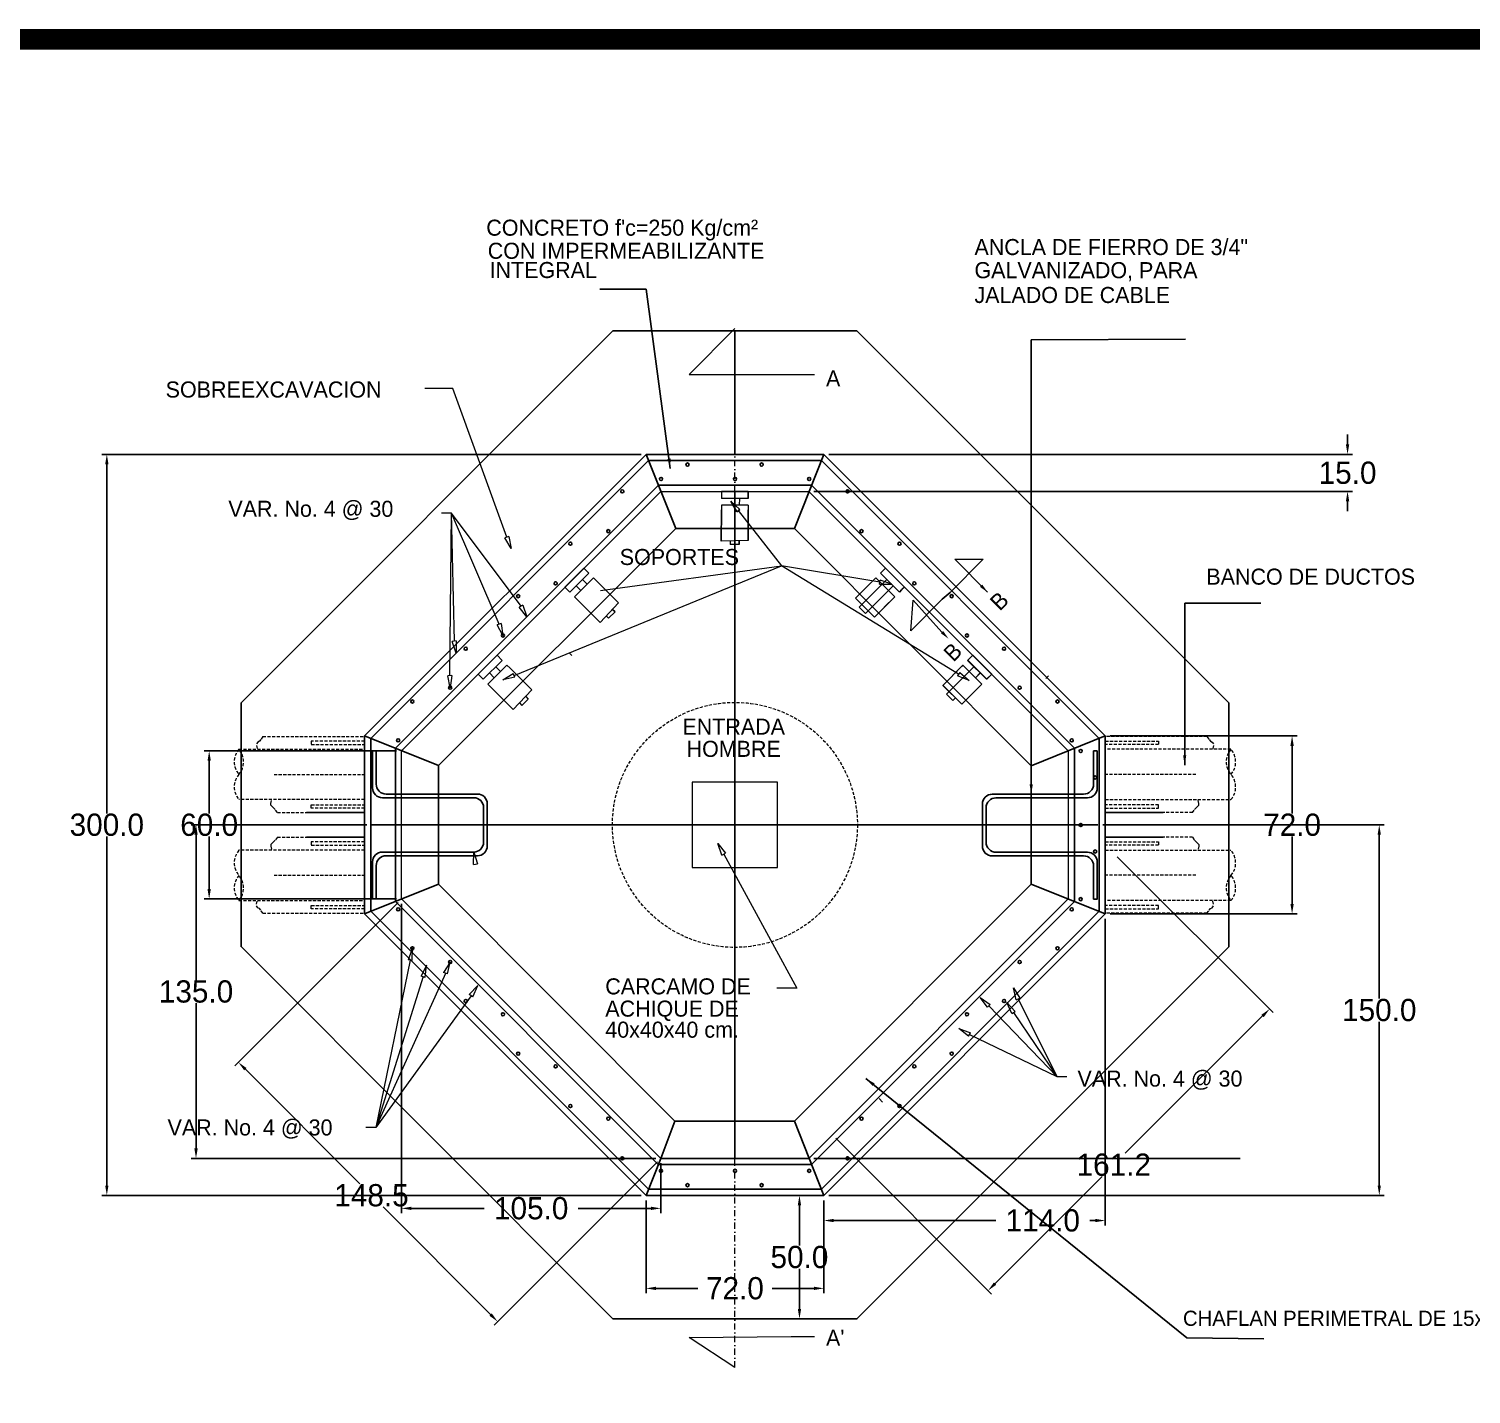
# Model space of a CAD drawing. Header units: centimetres. Extents: x 201 to 3483, y 96 to 2223.
# Drawn here: x 834 to 1418, y 1670 to 2223 of the extents above; entities that cross this region are included whole.
import ezdxf
from ezdxf.enums import TextEntityAlignment as Align

# ---------------------------------------------------------------- set-up
doc = ezdxf.new("R2010")
doc.units = ezdxf.units.CM
doc.header["$LTSCALE"] = 10
doc.header["$MEASUREMENT"] = 0
for name, pattern in [('DASHDOT2', [0.5, 0.25, -0.125, 0, -0.125]), ('HIDDEN', [0.375, 0.25, -0.125]), ('HIDDEN2', [0.1875, 0.125, -0.0625])]:
    doc.linetypes.add(name, pattern=pattern)
doc.layers.get('0').update_dxf_attribs({"linetype": 'CONTINUOUS'})
doc.layers.get('DEFPOINTS').update_dxf_attribs({"color": 2, "linetype": 'CONTINUOUS'})
for name, color, linetype in [('DIM', 7, 'CONTINUOUS'), ('Ductos', 30, 'CONTINUOUS'), ('HERRAJE', 13, 'CONTINUOUS'), ('MARCO', 7, 'CONTINUOUS'), ('REGISTRO', 1, 'CONTINUOUS'), ('TEXTOS', 7, 'CONTINUOUS'), ('VARILLAS', 30, 'CONTINUOUS')]:
    doc.layers.add(name, color=color, linetype=linetype)
doc.styles.get("Standard").update_dxf_attribs({"font": ''})
doc.styles.get('Standard').set_extended_font_data('Zurich Ex BT')
doc.dimstyles.get("Standard").update_dxf_attribs({"dimtxt": 9, "dimasz": 4, "dimexe": 2, "dimexo": 2, "dimgap": 0.09, "dimtad": 0, "dimtih": 1, "dimtoh": 1, "dimdec": 1, "dimzin": 0, "dimdsep": 46, "dimtxsty": 'Standard', "dimcen": 0.09, "dimadec": 0, "dimazin": 0, "dimtfac": 1, "dimtdec": 1, "dimtofl": 0, "dimtmove": 0, "dimatfit": 3, "dimfxl": 0, "dimtolj": 1, "dimtzin": 0, "dimarcsym": 0})

# ---------------------------------------------------------------- blocks, each defined once
blk = doc.blocks.new('_ClosedBlank')
at = {"color": 0, "linetype": 'ByBlock', "lineweight": -2}
for p, q in [((-1, 0.17), (0, 0)), ((-1, 0.17), (-1, -0.17)), ((0, 0), (-1, -0.17))]:
    blk.add_line(p, q, dxfattribs=at)
blk = doc.blocks.new('*D49')
at = {"layer": 'DEFPOINTS', "color": 0}
for p in [(1155.67, 2050.64), (1149.67, 2035.64), (1367.78, 2035.64)]:
    blk.add_point(p, dxfattribs=at)
at = {"layer": 'DIM', "color": 0, "lineweight": -2}
for p, q in [((1367.78, 2054.64), (1367.78, 2058.64)), ((1157.67, 2050.64), (1369.78, 2050.64)), ((1151.67, 2035.64), (1369.78, 2035.64)), ((1367.78, 2031.64), (1367.78, 2027.64))]:
    blk.add_line(p, q, dxfattribs=at)
at = {"layer": 'DIM', "color": 0}
for points in [[(1367.11, 2054.64), (1368.45, 2054.64), (1367.78, 2050.64)], [(1367.11, 2031.64), (1368.45, 2031.64), (1367.78, 2035.64)]]:
    blk.add_solid(points, dxfattribs=at)
at = {"layer": 'DIM', "color": 0, "insert": (1367.78, 2043.14), "char_height": 9, "attachment_point": 5}
blk.add_mtext('\\A1;15.0', dxfattribs=at)
blk = doc.blocks.new('*D50')
at = {"layer": 'DEFPOINTS', "color": 0}
for p in [(1083.67, 2050.64), (865.31, 1750.64), (1083.67, 1750.64)]:
    blk.add_point(p, dxfattribs=at)
at = {"layer": 'DIM', "color": 0, "lineweight": -2}
for p, q in [((1081.67, 2050.64), (863.31, 2050.64)), ((865.31, 2046.64), (865.31, 1905.3)), ((865.31, 1754.64), (865.31, 1895.97)), ((1081.67, 1750.64), (863.31, 1750.64))]:
    blk.add_line(p, q, dxfattribs=at)
at = {"layer": 'DIM', "color": 0}
for points in [[(864.64, 2046.64), (865.98, 2046.64), (865.31, 2050.64)], [(864.64, 1754.64), (865.98, 1754.64), (865.31, 1750.64)]]:
    blk.add_solid(points, dxfattribs=at)
at = {"layer": 'DIM', "color": 0, "insert": (865.31, 1900.64), "char_height": 9, "attachment_point": 5}
blk.add_mtext('\\A1;300.0', dxfattribs=at)
blk = doc.blocks.new('*D51')
at = {"layer": 'DEFPOINTS', "color": 0}
for p in [(984.67, 1930.63), (906.76, 1870.64), (984.67, 1870.64)]:
    blk.add_point(p, dxfattribs=at)
at = {"layer": 'DIM', "color": 0, "lineweight": -2}
for p, q in [((982.67, 1930.63), (904.76, 1930.63)), ((906.76, 1926.63), (906.76, 1905.3)), ((906.76, 1874.64), (906.76, 1895.96)), ((982.67, 1870.64), (904.76, 1870.64))]:
    blk.add_line(p, q, dxfattribs=at)
at = {"layer": 'DIM', "color": 0}
for points in [[(906.09, 1926.63), (907.42, 1926.63), (906.76, 1930.63)], [(906.09, 1874.64), (907.42, 1874.64), (906.76, 1870.64)]]:
    blk.add_solid(points, dxfattribs=at)
at = {"layer": 'DIM', "color": 0, "insert": (906.76, 1900.63), "char_height": 9, "attachment_point": 5}
blk.add_mtext('\\A1;60.0', dxfattribs=at)
blk = doc.blocks.new('*D52')
at = {"layer": 'DEFPOINTS', "color": 0}
for p in [(1269.67, 1936.64), (1269.67, 1864.64), (1345.31, 1864.64)]:
    blk.add_point(p, dxfattribs=at)
at = {"layer": 'DIM', "color": 0, "lineweight": -2}
for p, q in [((1271.67, 1936.64), (1347.31, 1936.64)), ((1345.31, 1932.64), (1345.31, 1905.3)), ((1345.31, 1868.64), (1345.31, 1895.97)), ((1271.67, 1864.64), (1347.31, 1864.64))]:
    blk.add_line(p, q, dxfattribs=at)
at = {"layer": 'DIM', "color": 0}
for points in [[(1344.64, 1932.64), (1345.98, 1932.64), (1345.31, 1936.64)], [(1344.64, 1868.64), (1345.98, 1868.64), (1345.31, 1864.64)]]:
    blk.add_solid(points, dxfattribs=at)
at = {"layer": 'DIM', "color": 0, "insert": (1345.31, 1900.64), "char_height": 9, "attachment_point": 5}
blk.add_mtext('\\A1;72.0', dxfattribs=at)
blk = doc.blocks.new('*D53')
at = {"layer": 'DEFPOINTS', "color": 0}
for p in [(984.67, 1870.64), (1089.67, 1765.64), (1023.58, 1699.55)]:
    blk.add_point(p, dxfattribs=at)
at = {"layer": 'DIM', "color": 0, "lineweight": -2}
for p, q in [((983.26, 1869.22), (917.17, 1803.13)), ((921.41, 1801.72), (967.82, 1755.3)), ((1088.26, 1764.22), (1022.17, 1698.13)), ((1020.75, 1702.37), (977.16, 1745.97))]:
    blk.add_line(p, q, dxfattribs=at)
at = {"layer": 'DIM', "color": 0}
for points in [[(921.88, 1802.19), (920.94, 1801.25), (918.58, 1804.55)], [(1021.22, 1702.85), (1020.28, 1701.9), (1023.58, 1699.55)]]:
    blk.add_solid(points, dxfattribs=at)
at = {"layer": 'DIM', "color": 0, "insert": (972.49, 1750.64), "char_height": 9, "attachment_point": 5}
blk.add_mtext('\\A1;148.5', dxfattribs=at)
blk = doc.blocks.new('*D54')
at = {"layer": 'DEFPOINTS', "color": 0}
for p in [(1273.1, 1889.18), (1159.1, 1775.18), (1222.19, 1712.09)]:
    blk.add_point(p, dxfattribs=at)
at = {"layer": 'DIM', "color": 0, "lineweight": -2}
for p, q in [((1274.52, 1887.77), (1337.6, 1824.68)), ((1333.36, 1823.27), (1277.78, 1767.68)), ((1160.52, 1773.77), (1223.6, 1710.68)), ((1225.02, 1714.92), (1268.43, 1758.33))]:
    blk.add_line(p, q, dxfattribs=at)
at = {"layer": 'DIM', "color": 0}
for points in [[(1332.89, 1823.74), (1333.83, 1822.79), (1336.19, 1826.09)], [(1224.55, 1715.39), (1225.49, 1714.45), (1222.19, 1712.09)]]:
    blk.add_solid(points, dxfattribs=at)
at = {"layer": 'DIM', "color": 0, "insert": (1273.1, 1763.01), "char_height": 9, "attachment_point": 5}
blk.add_mtext('\\A1;161.2', dxfattribs=at)
blk = doc.blocks.new('*D55')
at = {"layer": 'DEFPOINTS', "color": 0}
for p in [(984.67, 1870.64), (1089.67, 1765.64), (1089.67, 1745.39)]:
    blk.add_point(p, dxfattribs=at)
at = {"layer": 'DIM', "color": 0, "lineweight": -2}
for p, q in [((984.67, 1868.64), (984.67, 1743.39)), ((1089.67, 1763.64), (1089.67, 1743.39)), ((988.67, 1745.39), (1018.11, 1745.39)), ((1085.67, 1745.39), (1056.23, 1745.39))]:
    blk.add_line(p, q, dxfattribs=at)
at = {"layer": 'DIM', "color": 0}
for points in [[(988.67, 1746.05), (988.67, 1744.72), (984.67, 1745.39)], [(1085.67, 1746.05), (1085.67, 1744.72), (1089.67, 1745.39)]]:
    blk.add_solid(points, dxfattribs=at)
at = {"layer": 'DIM', "color": 0, "insert": (1037.17, 1745.39), "char_height": 9, "attachment_point": 5}
blk.add_mtext('\\A1;105.0', dxfattribs=at)
blk = doc.blocks.new('*D56')
at = {"layer": 'DEFPOINTS', "color": 0}
for p in [(1269.67, 1864.64), (1155.67, 1750.64), (1155.67, 1740.46)]:
    blk.add_point(p, dxfattribs=at)
at = {"layer": 'DIM', "color": 0, "lineweight": -2}
for p, q in [((1269.67, 1862.64), (1269.67, 1738.46)), ((1155.67, 1748.64), (1155.67, 1738.46)), ((1159.67, 1740.46), (1225.28, 1740.46)), ((1265.67, 1740.46), (1263.4, 1740.46))]:
    blk.add_line(p, q, dxfattribs=at)
at = {"layer": 'DIM', "color": 0}
for points in [[(1159.67, 1741.13), (1159.67, 1739.8), (1155.67, 1740.46)], [(1265.67, 1741.13), (1265.67, 1739.8), (1269.67, 1740.46)]]:
    blk.add_solid(points, dxfattribs=at)
at = {"layer": 'DIM', "color": 0, "insert": (1244.34, 1740.46), "char_height": 9, "attachment_point": 5}
blk.add_mtext('\\A1;114.0', dxfattribs=at)
blk = doc.blocks.new('*D57')
at = {"layer": 'DEFPOINTS', "color": 0}
for p in [(1155.67, 1750.64), (1145.81, 1700.64), (1169.05, 1700.64)]:
    blk.add_point(p, dxfattribs=at)
at = {"layer": 'DIM', "color": 0, "lineweight": -2}
for p, q in [((1153.67, 1750.64), (1143.81, 1750.64)), ((1145.81, 1746.64), (1145.81, 1730.3)), ((1145.81, 1704.64), (1145.81, 1720.97)), ((1167.05, 1700.64), (1143.81, 1700.64))]:
    blk.add_line(p, q, dxfattribs=at)
at = {"layer": 'DIM', "color": 0}
for points in [[(1145.14, 1746.64), (1146.47, 1746.64), (1145.81, 1750.64)], [(1145.14, 1704.64), (1146.47, 1704.64), (1145.81, 1700.64)]]:
    blk.add_solid(points, dxfattribs=at)
at = {"layer": 'DIM', "color": 0, "insert": (1145.81, 1725.64), "char_height": 9, "attachment_point": 5}
blk.add_mtext('\\A1;50.0', dxfattribs=at)
blk = doc.blocks.new('*D58')
at = {"layer": 'DEFPOINTS', "color": 0}
for p in [(1083.67, 1750.64), (1155.67, 1750.64), (1155.67, 1713)]:
    blk.add_point(p, dxfattribs=at)
at = {"layer": 'DIM', "color": 0, "lineweight": -2}
for p, q in [((1083.67, 1748.64), (1083.67, 1711)), ((1155.67, 1748.64), (1155.67, 1711)), ((1087.67, 1713), (1104.6, 1713)), ((1151.67, 1713), (1134.74, 1713))]:
    blk.add_line(p, q, dxfattribs=at)
at = {"layer": 'DIM', "color": 0}
for points in [[(1087.67, 1713.67), (1087.67, 1712.33), (1083.67, 1713)], [(1151.67, 1713.67), (1151.67, 1712.33), (1155.67, 1713)]]:
    blk.add_solid(points, dxfattribs=at)
at = {"layer": 'DIM', "color": 0, "insert": (1119.67, 1713), "char_height": 9, "attachment_point": 5}
blk.add_mtext('\\A1;72.0', dxfattribs=at)
blk = doc.blocks.new('*D59')
at = {"layer": 'DEFPOINTS', "color": 0}
for p in [(1266.67, 1900.64), (1155.67, 1750.64), (1380.62, 1750.64)]:
    blk.add_point(p, dxfattribs=at)
at = {"layer": 'DIM', "color": 0, "lineweight": -2}
for p, q in [((1268.67, 1900.64), (1382.62, 1900.64)), ((1380.62, 1896.64), (1380.62, 1830.3)), ((1380.62, 1754.64), (1380.62, 1820.97)), ((1157.67, 1750.64), (1382.62, 1750.64))]:
    blk.add_line(p, q, dxfattribs=at)
at = {"layer": 'DIM', "color": 0}
for points in [[(1379.95, 1896.64), (1381.29, 1896.64), (1380.62, 1900.64)], [(1379.95, 1754.64), (1381.29, 1754.64), (1380.62, 1750.64)]]:
    blk.add_solid(points, dxfattribs=at)
at = {"layer": 'DIM', "color": 0, "insert": (1380.62, 1825.64), "char_height": 9, "attachment_point": 5}
blk.add_mtext('\\A1;150.0', dxfattribs=at)
blk = doc.blocks.new('*D60')
at = {"layer": 'DEFPOINTS', "color": 0}
for p in [(972.67, 1900.64), (901.43, 1765.64), (1089.67, 1765.64)]:
    blk.add_point(p, dxfattribs=at)
at = {"layer": 'DIM', "color": 0, "lineweight": -2}
for p, q in [((970.67, 1900.64), (899.43, 1900.64)), ((901.43, 1896.64), (901.43, 1837.8)), ((901.43, 1769.64), (901.43, 1828.47)), ((1087.67, 1765.64), (899.43, 1765.64))]:
    blk.add_line(p, q, dxfattribs=at)
at = {"layer": 'DIM', "color": 0}
for points in [[(900.76, 1896.64), (902.1, 1896.64), (901.43, 1900.64)], [(900.76, 1769.64), (902.1, 1769.64), (901.43, 1765.64)]]:
    blk.add_solid(points, dxfattribs=at)
at = {"layer": 'DIM', "color": 0, "insert": (901.43, 1833.14), "char_height": 9, "attachment_point": 5}
blk.add_mtext('\\A1;135.0', dxfattribs=at)
blk = doc.blocks.new('Marco-Reg')
at = {"layer": 'MARCO', "linetype": 'Continuous', "const_width": 8.49}
blk.add_lwpolyline([(3479.07, 100), (3479.07, 2218.66), (204.79, 2218.66), (204.79, 100)], close=True, dxfattribs=at)

msp = doc.modelspace()

# ---------------------------------------------------------------- linework, layer by layer
at = {"linetype": 'Continuous', "lineweight": 5}
for p, q in [((1119.67, 2101.61), (1101.13, 2083)), ((1101.13, 2083), (1142.48, 2083)), ((1142.48, 2083), (1151.91, 2083)), ((1220.26, 2008.15), (1206.84, 1994.72)), ((1221.93, 1994.89), (1208.67, 2008.15)), ((1208.67, 2008.15), (1220.26, 2008.15)), ((1203.64, 1992.02), (1190.85, 1979.24)), ((1190.85, 1979.24), (1191.81, 1991.57)), ((1191.81, 1991.57), (1203.52, 1978.67)), ((1101.13, 1693.15), (1142.48, 1693.53)), ((1119.67, 1681.02), (1101.13, 1693.15)), ((1142.48, 1693.53), (1151.91, 1693.53))]:
    msp.add_line(p, q, dxfattribs=at)
at = {"linetype": 'DASHDOT2', "lineweight": 5}
for p, q in [((1119.67, 2035.64), (1119.67, 2101.61)), ((1119.67, 1681.02), (1119.67, 1889.1))]:
    msp.add_line(p, q, dxfattribs=at)
at = {"lineweight": 5}
for p, q in [((1125.08, 2032.74), (1114.21, 2032.8)), ((1114.24, 2035.66), (1114.22, 2032.8)), ((1125.1, 2035.61), (1114.24, 2035.66)), ((1121.46, 2032.76), (1121.45, 2030.05)), ((1114.2, 2030.09), (1114.19, 2028.16)), ((1125.07, 2030.03), (1114.2, 2030.09)), ((1125.07, 2030.03), (1125.06, 2028.22)), ((1125.05, 2015.77), (1114.1, 2015.51)), ((1125.05, 2015.77), (1114.1, 2015.51)), ((1125.05, 2015.77), (1114.1, 2015.51)), ((1117.77, 2015.65), (1117.76, 2014.2)), ((1117.77, 2015.65), (1117.76, 2014.2)), ((1117.77, 2015.65), (1117.76, 2014.2)), ((1121.38, 2014.18), (1117.76, 2014.2)), ((1121.38, 2014.18), (1117.76, 2014.2)), ((1121.38, 2014.18), (1117.76, 2014.2)), ((1058.52, 2004.57), (1050.82, 1996.9)), ((1180.66, 2004.61), (1179.71, 2003.66)), ((1188.36, 1996.93), (1180.66, 2004.61)), ((1060.54, 2002.54), (1052.84, 1994.86)), ((1060.54, 2002.54), (1052.84, 1994.86)), ((1060.54, 2002.54), (1052.84, 1994.86)), ((1062.45, 2000.62), (1054.76, 1992.94)), ((1062.45, 2000.62), (1054.76, 1992.94)), ((1062.45, 2000.62), (1054.76, 1992.94)), ((1057.97, 1999.98), (1059.89, 1998.06)), ((1057.97, 1999.98), (1059.89, 1998.06)), ((1057.97, 1999.98), (1059.89, 1998.06)), ((1062.45, 2000.62), (1063.73, 1999.34)), ((1062.45, 2000.62), (1063.73, 1999.34)), ((1062.45, 2000.62), (1063.73, 1999.34)), ((1176.68, 2000.61), (1168.49, 1992.4)), ((1174.39, 1998.32), (1172.47, 1996.4)), ((1176.7, 2000.64), (1184.4, 1992.96)), ((1178.61, 2002.56), (1186.31, 1994.88)), ((1181.18, 2000), (1179.27, 1998.08)), ((1050.82, 1996.9), (1052.84, 1994.86)), ((1050.82, 1996.9), (1052.84, 1994.86)), ((1054.76, 1992.94), (1056.12, 1991.58)), ((1054.76, 1992.94), (1056.12, 1991.58)), ((1054.76, 1992.94), (1056.12, 1991.58)), ((1055.41, 1997.42), (1057.32, 1995.5)), ((1055.41, 1997.42), (1057.32, 1995.5)), ((1055.41, 1997.42), (1057.32, 1995.5)), ((1168.51, 1992.43), (1176.21, 1984.75)), ((1184.38, 1992.93), (1176.19, 1984.73)), ((1183.75, 1997.44), (1181.83, 1995.52)), ((1188.36, 1996.93), (1187.33, 1995.9)), ((1072.57, 1990.56), (1065.04, 1982.6)), ((1072.57, 1990.56), (1065.04, 1982.6)), ((1072.57, 1990.56), (1065.04, 1982.6)), ((1071.11, 1986.83), (1068.54, 1984.27)), ((1071.11, 1986.83), (1068.54, 1984.27)), ((1071.11, 1986.83), (1068.54, 1984.27)), ((1170.03, 1988.82), (1172.6, 1986.26)), ((1182.06, 1990.62), (1180.17, 1988.72)), ((1067.52, 1985.3), (1068.54, 1984.27)), ((1067.52, 1985.3), (1068.54, 1984.27)), ((1067.52, 1985.3), (1068.54, 1984.27)), ((1015.67, 1961.63), (1023.37, 1969.31)), ((1023.4, 1969.29), (1015.71, 1961.61)), ((1023.37, 1969.31), (1025.42, 1967.25)), ((1052.61, 1970.24), (1053.64, 1969.22)), ((1052.61, 1970.24), (1053.64, 1969.22)), ((1052.61, 1970.24), (1053.64, 1969.22)), ((1215.97, 1969.31), (1213.92, 1967.25)), ((1216, 1969.33), (1213.95, 1967.27)), ((1215.97, 1969.31), (1223.67, 1961.63)), ((1223.67, 1961.63), (1215.97, 1969.31)), ((1223.7, 1961.65), (1216, 1969.33)), ((1025.42, 1967.25), (1017.72, 1959.58)), ((1027.33, 1965.33), (1019.64, 1957.66)), ((1022.85, 1964.69), (1024.77, 1962.77)), ((1027.33, 1965.33), (1028.62, 1964.05)), ((1212.01, 1965.33), (1203.82, 1957.13)), ((1209.61, 1962.93), (1207.78, 1961.1)), ((1212.04, 1965.36), (1210.76, 1964.07)), ((1212.01, 1965.33), (1219.7, 1957.66)), ((1213.92, 1967.25), (1221.62, 1959.58)), ((1213.95, 1967.27), (1221.65, 1959.6)), ((1216.49, 1964.69), (1214.57, 1962.78)), ((1015.67, 1961.63), (1017.72, 1959.58)), ((1019.64, 1957.66), (1021, 1956.29)), ((1020.29, 1962.13), (1022.2, 1960.22)), ((1203.82, 1957.13), (1211.52, 1949.45)), ((1203.85, 1957.15), (1211.54, 1949.47)), ((1210.34, 1958.54), (1209.32, 1957.51)), ((1219.7, 1957.66), (1211.52, 1949.45)), ((1219.05, 1962.14), (1217.14, 1960.22)), ((1219.08, 1962.16), (1217.17, 1960.24)), ((1223.67, 1961.63), (1221.62, 1959.58)), ((1223.7, 1961.65), (1221.65, 1959.6)), ((1223.67, 1961.63), (1222.3, 1960.26)), ((1037.45, 1955.27), (1029.92, 1947.31)), ((1035.99, 1951.55), (1033.42, 1948.99)), ((1034.97, 1952.57), (1035.99, 1951.55)), ((1205.36, 1953.54), (1207.93, 1950.98)), ((1205.39, 1953.56), (1207.95, 1951)), ((1208.95, 1952.01), (1207.93, 1950.98)), ((1208.98, 1952.03), (1207.95, 1951)), ((1217.28, 1955.22), (1215.48, 1953.42)), ((1032.4, 1950.01), (1033.42, 1948.99))]:
    msp.add_line(p, q, dxfattribs=at)
for p, q in [((1119.67, 2035.64), (1119.67, 1765.64)), ((1179.71, 2003.66), (1178.61, 2002.56)), ((1179.27, 1998.08), (1170.03, 1988.82)), ((1181.83, 1995.52), (1172.6, 1986.26)), ((1187.33, 1995.9), (1186.31, 1994.88)), ((1206.84, 1994.72), (1203.64, 1992.02)), ((1214.57, 1962.78), (1205.36, 1953.54)), ((1266.4, 1930.58), (1266.4, 1930.6)), ((1119.67, 1917.94), (1119.67, 1883.33)), ((1095.4, 1780.64), (1089.67, 1765.64)), ((1083.67, 1750.64), (1089.67, 1765.64))]:
    msp.add_line(p, q)
at = {"linetype": 'ByBlock', "lineweight": -2, "extrusion": (0, 0, -1)}
for p, q in [((1121.69, 2028.37), (1118.02, 2031.73)), ((1118.02, 2031.73), (1120.41, 2027.36)), ((1121.69, 2028.37), (1120.41, 2027.36))]:
    msp.add_line(p, q, dxfattribs=at)
at = {"linetype": 'HIDDEN', "lineweight": 5}
msp.add_line((1245.59, 1959.93), (1246.62, 1960.95), dxfattribs=at)
at = {"lineweight": 5, "extrusion": (0, 0, -1)}
for points in [[(-1121.05, 2027.87), (-1138.55, 2005.55)], [(-1178.38, 1998.94), (-1138.55, 2005.55)]]:
    msp.add_lwpolyline(points, dxfattribs=at)
at = {"lineweight": 5}
for points in [[(1030.25, 1961.18), (1138.55, 2005.55)], [(1065.26, 1995.52), (1138.55, 2005.55)], [(1210.28, 1961.66), (1138.55, 2005.55)], [(1115.16, 1888.75), (1144.78, 1834.57), (1136.68, 1834.57)], [(1234.33, 1830.16), (1250.04, 1798.83), (1254.13, 1798.83)], [(1222.52, 1827.37), (1250.04, 1798.83), (1254.13, 1798.83)], [(1232.49, 1824.68), (1250.04, 1798.83), (1254.13, 1798.83)], [(1214.63, 1815.79), (1250.04, 1798.83), (1254.13, 1798.83)]]:
    msp.add_lwpolyline(points, dxfattribs=at)
at = {"linetype": 'Continuous', "lineweight": 5}
for points in [[(1219.8, 1997.93), (1218.89, 1997.02), (1222.08, 1994.74)], [(1203.98, 1979.13), (1203.07, 1978.22), (1206.26, 1975.93)]]:
    msp.add_solid(points, dxfattribs=at)
at = {"layer": 'DIM', "lineweight": -2}
msp.add_line((1151.67, 1765.64), (1324.34, 1765.64), dxfattribs=at)
at = {"layer": 'DIM'}
for centre in [(989.05, 1850.67), (1047.05, 1802.85)]:
    msp.add_circle(centre, 0.635, dxfattribs=at)
at = {"layer": 'Ductos', "linetype": 'HIDDEN2', "lineweight": 5}
for p, q in [((926.41, 1934.17), (925.88, 1933.46)), ((927.11, 1934.52), (926.41, 1934.17)), ((927.64, 1935.23), (927.11, 1934.52)), ((928.51, 1936.38), (927.64, 1935.23)), ((928.51, 1936.38), (969.67, 1936.38)), ((969.67, 1934.57), (948.11, 1934.57)), ((948.11, 1934.57), (948.11, 1933.21)), ((1310.83, 1936.38), (1269.67, 1936.38)), ((1269.67, 1934.57), (1291.24, 1934.57)), ((1291.24, 1934.57), (1291.24, 1933.21)), ((1310.83, 1936.38), (1311.7, 1935.23)), ((1311.7, 1935.23), (1312.23, 1934.52)), ((1312.23, 1934.52), (1312.93, 1934.17)), ((1312.93, 1934.17), (1313.46, 1933.46)), ((918.79, 1931.24), (969.67, 1931.24)), ((925.88, 1932.76), (926.23, 1931.35)), ((932.1, 1931.35), (932.1, 1931.24)), ((948.11, 1933.21), (969.67, 1933.21)), ((1291.24, 1933.21), (1269.67, 1933.21)), ((1320.55, 1931.24), (1269.67, 1931.24)), ((1307.24, 1931.35), (1307.24, 1931.24)), ((1313.46, 1932.76), (1313.11, 1931.35)), ((933.02, 1921.01), (969.67, 1921.01)), ((1306.32, 1921.01), (1269.67, 1921.01)), ((969.67, 1910.93), (918.79, 1910.93)), ((931.75, 1909.26), (932.1, 1910.67)), ((1269.67, 1910.93), (1320.55, 1910.93)), ((1307.59, 1909.26), (1307.24, 1910.67)), ((931.75, 1908.56), (931.75, 1909.26)), ((934.38, 1905.64), (933.51, 1906.8)), ((934.38, 1905.64), (969.67, 1905.64)), ((948.11, 1907.45), (948.11, 1908.81)), ((948.11, 1908.81), (969.67, 1908.81)), ((969.67, 1907.45), (948.11, 1907.45)), ((1291.24, 1908.81), (1269.67, 1908.81)), ((1269.67, 1907.45), (1291.24, 1907.45)), ((1304.96, 1905.64), (1269.67, 1905.64)), ((1291.24, 1907.45), (1291.24, 1908.81)), ((1304.96, 1905.64), (1305.83, 1906.8)), ((1307.59, 1908.56), (1307.59, 1909.26)), ((931.75, 1892.71), (931.75, 1892.01)), ((934.38, 1895.64), (933.51, 1894.48)), ((934.38, 1895.64), (969.67, 1895.64)), ((969.67, 1893.82), (948.11, 1893.82)), ((948.11, 1893.82), (948.11, 1892.46)), ((1304.96, 1895.64), (1269.67, 1895.64)), ((1269.67, 1893.82), (1291.24, 1893.82)), ((1291.24, 1893.82), (1291.24, 1892.46)), ((1304.96, 1895.64), (1305.83, 1894.48)), ((1307.59, 1892.71), (1307.59, 1892.01)), ((969.67, 1890.34), (918.79, 1890.34)), ((931.75, 1892.01), (932.1, 1890.6)), ((948.11, 1892.46), (969.67, 1892.46)), ((1291.24, 1892.46), (1269.67, 1892.46)), ((1269.67, 1890.34), (1320.55, 1890.34)), ((1307.59, 1892.01), (1307.24, 1890.6)), ((933.02, 1880.26), (969.67, 1880.26)), ((1306.32, 1880.26), (1269.67, 1880.26)), ((918.79, 1870.03), (969.67, 1870.03)), ((925.88, 1868.51), (926.23, 1869.92)), ((932.1, 1869.92), (932.1, 1870.03)), ((1320.55, 1870.03), (1269.67, 1870.03)), ((1307.24, 1869.92), (1307.24, 1870.03)), ((1313.46, 1868.51), (1313.11, 1869.92)), ((926.41, 1867.1), (925.88, 1867.81)), ((927.11, 1866.75), (926.41, 1867.1)), ((927.64, 1866.05), (927.11, 1866.75)), ((928.51, 1864.89), (927.64, 1866.05)), ((928.51, 1864.89), (969.67, 1864.89)), ((948.11, 1866.7), (948.11, 1868.06)), ((948.11, 1868.06), (969.67, 1868.06)), ((969.67, 1866.7), (948.11, 1866.7)), ((1291.24, 1868.06), (1269.67, 1868.06)), ((1269.67, 1866.7), (1291.24, 1866.7)), ((1310.83, 1864.89), (1269.67, 1864.89)), ((1291.24, 1866.7), (1291.24, 1868.06)), ((1310.83, 1864.89), (1311.7, 1866.05)), ((1311.7, 1866.05), (1312.23, 1866.75)), ((1312.23, 1866.75), (1312.93, 1867.1)), ((1312.93, 1867.1), (1313.46, 1867.81))]:
    msp.add_line(p, q, dxfattribs=at)
for centre, start, end in [((924.59, 1926.16), 138.81407, 221.18593), ((912.98, 1926.16), 318.81407, 41.18593), ((1326.36, 1926.16), 138.81407, 221.18593), ((1314.75, 1926.16), 318.81407, 41.18593), ((924.59, 1916.01), 138.81407, 221.18593), ((1314.75, 1916.01), 318.81407, 41.18593), ((924.59, 1885.27), 138.81407, 221.18593), ((1314.75, 1885.27), 318.81407, 41.18593), ((924.59, 1875.11), 138.81407, 221.18593), ((912.98, 1875.11), 318.81407, 41.18593), ((1326.36, 1875.11), 138.81407, 221.18593), ((1314.75, 1875.11), 318.81407, 41.18593)]:
    msp.add_arc(centre, 7.71, start, end, dxfattribs=at)
at = {"layer": 'HERRAJE'}
for p, q in [((1119.67, 2050.64), (1119.67, 2100.64)), ((1119.67, 2100.64), (1147.77, 2100.64)), ((919.72, 1900.64), (919.72, 1927.13)), ((1319.63, 1900.64), (1319.63, 1914.3)), ((969.72, 1900.64), (919.72, 1900.64)), ((1269.63, 1900.64), (1319.63, 1900.64))]:
    msp.add_line(p, q, dxfattribs=at)
at = {"layer": 'REGISTRO'}
for p, q in [((1083.67, 2050.64), (1095.69, 2020.64)), ((1155.67, 2050.64), (1143.86, 2020.64)), ((1125.1, 2035.61), (1125.08, 2032.74)), ((1114.19, 2028.16), (1114.1, 2015.51)), ((1125.06, 2028.22), (1125.05, 2015.77)), ((1121.38, 2014.18), (1121.36, 2015.68)), ((1058.52, 2004.57), (1060.54, 2002.54)), ((1063.73, 1999.34), (1072.57, 1990.56)), ((1056.12, 1991.58), (1065.04, 1982.6)), ((1071.11, 1986.83), (1070.03, 1987.88)), ((1028.62, 1964.05), (1037.45, 1955.27)), ((1021, 1956.29), (1029.92, 1947.31)), ((969.67, 1936.64), (969.67, 1864.64)), ((969.67, 1936.64), (999.67, 1924.62)), ((1269.67, 1936.64), (1239.67, 1924.61)), ((972.67, 1900.64), (1266.67, 1900.64)), ((1136.98, 1900.64), (1102.36, 1900.64)), ((969.67, 1864.64), (999.67, 1876.64)), ((1269.67, 1864.64), (1239.67, 1876.64)), ((1095.4, 1780.64), (1143.83, 1780.64)), ((1155.67, 1750.64), (1143.83, 1780.64)), ((1089.67, 1765.64), (1149.67, 1765.64)), ((1089.67, 1765.64), (1149.67, 1765.64))]:
    msp.add_line(p, q, dxfattribs=at)
at = {"layer": 'REGISTRO', "linetype": 'Continuous', "lineweight": 5}
for p, q in [((1136.98, 1917.94), (1102.36, 1917.94)), ((1102.36, 1917.94), (1102.36, 1883.33)), ((1136.97, 1917.94), (1102.37, 1917.94)), ((1102.37, 1917.94), (1102.37, 1883.33)), ((1136.97, 1883.33), (1136.97, 1917.94)), ((1136.98, 1883.33), (1136.98, 1917.94)), ((1102.36, 1883.33), (1136.98, 1883.33)), ((1102.37, 1883.33), (1136.97, 1883.33)), ((1178.07, 1789.84), (1179.49, 1788.42))]:
    msp.add_line(p, q, dxfattribs=at)
at = {"layer": 'REGISTRO'}
msp.add_lwpolyline([(919.85, 1851.26), (1070.29, 1700.64), (1169.05, 1700.64), (1319.63, 1851.26), (1319.63, 1950.02), (1169.05, 2100.64), (1070.29, 2100.64), (919.72, 1950.02), (919.72, 1851.26)], dxfattribs=at)
for points in [[(1083.67, 2050.64), (1155.67, 2050.64), (1269.67, 1936.64), (1269.67, 1864.64), (1155.67, 1750.64), (1083.67, 1750.64), (969.67, 1864.64), (969.67, 1936.64)], [(999.67, 1876.64), (1095.4, 1780.64), (1143.83, 1780.64), (1239.67, 1876.64), (1239.67, 1900.64), (1239.67, 1924.61), (1143.86, 2020.64), (1095.69, 2020.64), (999.67, 1924.62), (999.67, 1900.64)]]:
    msp.add_lwpolyline(points, close=True, dxfattribs=at)
at = {"layer": 'REGISTRO', "linetype": 'Continuous', "lineweight": 5}
msp.add_lwpolyline([(984.67, 1930.64), (1089.67, 2035.64), (1149.67, 2035.64), (1254.67, 1930.64), (1254.67, 1900.64), (1254.67, 1870.64), (1149.67, 1765.64), (1089.67, 1765.64), (984.67, 1870.64), (984.67, 1900.64)], close=True, dxfattribs=at)
at = {"layer": 'REGISTRO'}
msp.add_lwpolyline([(972.9, 1930.64), (974.4, 1930.64), (974.4, 1917.14, 0.414214), (978.4, 1913.14), (1015.4, 1913.14, -0.414214), (1019.4, 1909.14), (1019.4, 1892.14, -0.414214), (1015.4, 1888.14), (978.4, 1888.14, 0.414214), (974.4, 1884.14), (974.4, 1870.64), (972.9, 1870.64), (972.9, 1885.64, -0.414214), (976.9, 1889.64), (1013.9, 1889.64, 0.414214), (1017.9, 1893.64), (1017.9, 1907.64, 0.414214), (1013.9, 1911.64), (976.9, 1911.64, -0.414214), (972.9, 1915.64)], format="xyb", close=True, dxfattribs=at)
msp.add_lwpolyline([(1266.4, 1930.58), (1266.4, 1915.58, -0.414214), (1262.4, 1911.58), (1225.4, 1911.58, 0.414214), (1221.4, 1907.58), (1221.4, 1893.58, 0.414214), (1225.4, 1889.58), (1262.4, 1889.58, -0.414214), (1266.4, 1885.58), (1266.4, 1870.58), (1264.9, 1870.58), (1264.9, 1884.08, 0.414214), (1260.9, 1888.08), (1223.9, 1888.08, -0.414214), (1219.9, 1892.08), (1219.9, 1909.08, -0.414214), (1223.9, 1913.08), (1260.9, 1913.08, 0.414214), (1264.9, 1917.08), (1264.9, 1930.6), (1266.4, 1930.6)], format="xyb", dxfattribs=at)
at = {"layer": 'REGISTRO', "linetype": 'HIDDEN2', "lineweight": 5}
msp.add_circle((1119.67, 1900.64), 49.6, dxfattribs=at)
at = {"layer": 'TEXTOS', "lineweight": 5}
for p in [(1004.2, 1961.06), (1024.18, 1981.95), (1006.14, 1975.02)]:
    msp.add_line(p, (1004.9, 2026.83), dxfattribs=at)
for points in [[(1027.33, 2017.15), (1005.45, 2077.36), (994.11, 2077.36)], [(1033.08, 1989.2), (1004.9, 2026.83), (1000.81, 2026.83)]]:
    msp.add_lwpolyline(points, dxfattribs=at)
at = {"layer": 'TEXTOS', "lineweight": 5, "extrusion": (0, 0, -1)}
for points in [[(-988.11, 1845.86), (-974.24, 1778.11), (-970.16, 1778.11)], [(-1002.6, 1840.73), (-974.24, 1778.11), (-970.16, 1778.11)], [(-993.36, 1839.22), (-974.24, 1778.11), (-970.16, 1778.11)], [(-1012.85, 1831.48), (-974.24, 1778.11), (-970.16, 1778.11)]]:
    msp.add_lwpolyline(points, dxfattribs=at)
at = {"layer": 'VARILLAS', "lineweight": 5}
msp.add_line((966.31, 1935.08), (966.31, 1935.08), dxfattribs=at)
at = {"layer": 'VARILLAS'}
for p, q in [((969.67, 1900.64), (969.67, 1910.64)), ((933.51, 1906.8), (931.75, 1908.56)), ((969.67, 1905.64), (946.18, 1905.64)), ((1269.67, 1905.64), (1293.16, 1905.64)), ((1305.83, 1906.8), (1307.59, 1908.56)), ((933.51, 1894.48), (931.75, 1892.71)), ((969.67, 1895.64), (946.18, 1895.64)), ((1269.67, 1895.64), (1293.16, 1895.64)), ((1305.83, 1894.48), (1307.59, 1892.71)), ((969.67, 1892.35), (969.67, 1882.89))]:
    msp.add_line(p, q, dxfattribs=at)
msp.add_lwpolyline([(972.21, 1935.62), (1084.69, 2048.14), (1154.67, 2048.14), (1267.17, 1935.63), (1267.17, 1865.64), (1154.68, 1753.14), (1084.65, 1753.14), (972.21, 1865.65), (972.21, 1935.62)], dxfattribs=at)
msp.add_lwpolyline([(982.17, 1869.64), (1088.56, 1763.14), (1150.74, 1763.14), (1257.21, 1869.62), (1257.21, 1931.65), (1150.68, 2038.14), (1088.68, 2038.14), (982.17, 1931.63)], close=True, dxfattribs=at)
for centre in [(1100.47, 2046.51), (1100.47, 2046.51), (1130.47, 2046.51), (1130.47, 2046.51), (1089.74, 2040.68), (1089.74, 2040.68), (1119.74, 2040.68), (1119.74, 2040.68), (1149.74, 2040.68), (1149.74, 2040.68), (1074.04, 2035.64), (1165.3, 2035.64), (1068.4, 2019.55), (1170.94, 2019.55), (1053.04, 2014.47), (1186.3, 2014.47), (1047.05, 1998.42), (1192.29, 1998.42), (1031.89, 1993.25), (1207.45, 1993.25), (1025.71, 1977.29), (1213.63, 1977.29), (1010.66, 1971.95), (1228.68, 1971.95), (1004.37, 1956.16), (1234.97, 1956.16), (989.05, 1950.6), (1250.29, 1950.6), (983.27, 1934.84), (1256.07, 1934.84), (1259.71, 1930.57), (1265.55, 1919.84), (1259.71, 1900.57), (1265.55, 1889.84), (1259.71, 1870.57), (983.27, 1866.43), (1256.07, 1866.43), (989.05, 1850.67), (1250.29, 1850.67), (1004.37, 1845.11), (1234.97, 1845.11), (1010.66, 1829.32), (1228.68, 1829.32), (1025.71, 1823.98), (1025.71, 1823.98), (1213.63, 1823.98), (1213.63, 1823.98), (1031.89, 1808.02), (1207.45, 1808.02), (1047.05, 1802.85), (1192.29, 1802.85), (1053.04, 1786.8), (1186.3, 1786.8), (1068.4, 1781.72), (1068.4, 1781.72), (1170.94, 1781.72), (1074.04, 1765.64), (1165.3, 1765.64), (1089.74, 1760.59), (1119.74, 1760.59), (1149.74, 1760.59), (1100.47, 1754.76), (1130.47, 1754.76)]:
    msp.add_circle(centre, 0.635, dxfattribs=at)

# ---------------------------------------------------------------- block references
at = {"lineweight": 5, "extrusion": (0, 0, -1), "xscale": 4.905896733884129, "yscale": 4.905896733878762, "zscale": 4.905896733883639, "rotation": 189.4308255433749}
msp.add_blockref('_ClosedBlank', (-1183.22, 1998.13), dxfattribs=at)
at = {"lineweight": 5}
for p, xscale, yscale, zscale, rotation in [((1025.71, 1959.32), 4.905896733889283, 4.905896733878762, 4.905896733883639, 202.2795148440705), ((1214.47, 1959.1), 4.905896733886001, 4.905896733878762, 4.905896733883639, 328.5405074492684), ((1112.8, 1893.05), 4.907373328425558, 4.907373328424001, 4.90737332842584, 118.6721241027102), ((1013.9, 1889.64), 4.907373328425662, 4.907373328424001, 4.90737332842584, 98.05354500433641), ((1232.54, 1834.73), 4.905896733889259, 4.905896733878762, 4.905896733883639, 111.4092816245424), ((1219.03, 1830.82), 4.905896733875974, 4.905896733878762, 4.905896733883639, 135.3084959622794), ((1229.74, 1828.74), 4.905896733879701, 4.905896733878762, 4.905896733883639, 124.1624540552107), ((1210.37, 1818.22), 4.905896733888542, 4.905896733878762, 4.905896733883639, 150.3233392851806)]:
    msp.add_blockref('_ClosedBlank', p, dxfattribs=dict(at, xscale=xscale, yscale=yscale, zscale=zscale, rotation=rotation))
at = {"layer": 'DIM'}
msp.add_blockref('Marco-Reg', (0, 0), dxfattribs=at)
at = {"layer": 'TEXTOS', "lineweight": 5, "yscale": 4.905896733878762, "zscale": 4.905896733883639}
for p, xscale, rotation in [((1029, 2012.54), 4.9058967338941, 289.965554319811), ((1035.42, 1984.88), 4.905896733882635, 298.4830798282788), ((1025.71, 1977.29), 4.905896733889953, 288.2260346848219), ((1006.73, 1970.15), 4.905896733885956, 278.3192480752847), ((1004.37, 1956.16), 4.905896733868037, 271.9976785528677)]:
    msp.add_blockref('_ClosedBlank', p, dxfattribs=dict(at, xscale=xscale, rotation=rotation))
at = {"layer": 'TEXTOS', "lineweight": 5, "extrusion": (0, 0, -1), "yscale": 4.905896733878762, "zscale": 4.905896733883639}
for p, xscale, rotation in [((-989.05, 1850.67), 4.905896733886077, 101.0946834330955), ((-994.74, 1843.84), 4.905896733892312, 106.2097433476827), ((-1004.41, 1845.11), 4.905896733884157, 113.2089982826461), ((-1015.56, 1835.59), 4.905896733881236, 124.5084879491)]:
    msp.add_blockref('_ClosedBlank', p, dxfattribs=dict(at, xscale=xscale, rotation=rotation))

# ---------------------------------------------------------------- texts
at = {"layer": 'TEXTOS', "lineweight": 5}
for s, p in [("CONCRETO f'c=250 Kg/cm²", (1018.98, 2142.41)), ('ANCLA DE FIERRO DE 3/4"', (1216.68, 2134.57)), ('CON IMPERMEABILIZANTE', (1019.57, 2133.06)), ('INTEGRAL', (1020.3, 2125.27)), ('GALVANIZADO, PARA', (1216.68, 2125.21)), ('JALADO DE CABLE', (1216.68, 2115.17)), ('SOBREEXCAVACION', (889.13, 2076.9)), ('SOPORTES', (1073.03, 2009.09)), ('BANCO DE DUCTOS', (1310.6, 2001.14))]:
    msp.add_text(s, height=6.5, dxfattribs=at).set_placement(p, align=Align.MIDDLE_LEFT)
for s, p in [('A', (1156.56, 2078.16, -41.53)), ("A'", (1156.56, 1689.74, -41.53))]:
    msp.add_text(s, height=6.5, dxfattribs=at).set_placement(p)
at = {"layer": 'TEXTOS', "linetype": 'Continuous', "lineweight": 5}
for s, height, p in [('VAR. No. 4 @ 30', 6.5, (914.53, 2025.35)), ('CARCAMO DE', 6.5, (1067.17, 1832.01)), ('ACHIQUE DE', 6.5, (1067.17, 1823.01)), ('40x40x40 cm.', 6.5, (1067.17, 1814.48)), ('VAR. No. 4 @ 30', 6.5, (1258.41, 1794.68)), ('VAR. No. 4 @ 30', 6.5, (889.91, 1774.9)), ('CHAFLAN PERIMETRAL DE 15x15', 6.1324, (1301.13, 1697.83))]:
    msp.add_text(s, height=height, dxfattribs=at).set_placement(p)
at = {"layer": 'TEXTOS', "lineweight": 5}
for p in [(1226.98, 1986.93), (1208.11, 1966.28)]:
    msp.add_text('B', height=6.5, rotation=45, dxfattribs=at).set_placement(p)
at = {"layer": 'TEXTOS', "linetype": 'Continuous', "lineweight": 5}
for s, p in [('ENTRADA', (1119.18, 1940.42)), ('HOMBRE', (1119.18, 1931.42))]:
    msp.add_text(s, height=6.5, dxfattribs=at).set_placement(p, align=Align.MIDDLE_CENTER)
at = {"layer": 'TEXTOS', "insert": (1015.24, 2113.01), "char_height": 9, "width": 1.2, "attachment_point": 9}
msp.add_mtext('\\A1;', dxfattribs=at)

# ---------------------------------------------------------------- dimensions: what is measured, and where the dimension line sits
at = {"layer": 'DIM'}
for base, p1, p2, picture, middle in [((1367.78, 2035.64), (1155.67, 2050.64), (1149.67, 2035.64), '*D49', (1367.78, 2043.14)), ((865.31, 1750.64), (1083.67, 2050.64), (1083.67, 1750.64), '*D50', (865.31, 1900.64)), ((1345.31, 1864.64), (1269.67, 1936.64), (1269.67, 1864.64), '*D52', (1345.31, 1900.64)), ((906.76, 1870.64), (984.67, 1930.63), (984.67, 1870.64), '*D51', (906.76, 1900.63)), ((901.43, 1765.64), (972.67, 1900.64), (1089.67, 1765.64), '*D60', (901.43, 1833.14)), ((1380.62, 1750.64), (1266.67, 1900.64), (1155.67, 1750.64), '*D59', (1380.62, 1825.64)), ((1145.81, 1700.64), (1155.67, 1750.64), (1169.05, 1700.64), '*D57', (1145.81, 1725.64))]:
    dim = msp.add_linear_dim(base=base, p1=p1, p2=p2, angle=90, dimstyle='Standard', dxfattribs=at)
    dim.commit()
    dim.dimension.update_dxf_attribs({"geometry": picture, "text_midpoint": middle})
for base, p1, p2, angle, picture, middle in [((1222.19, 1712.09), (1273.1, 1889.18), (1159.1, 1775.18), 225, '*D54', (1273.1, 1763.01)), ((1023.58, 1699.55), (984.67, 1870.64), (1089.67, 1765.64), 315, '*D53', (972.49, 1750.64))]:
    dim = msp.add_linear_dim(base=base, p1=p1, p2=p2, angle=angle, dimstyle='Standard', dxfattribs=at)
    dim.commit()
    dim.dimension.update_dxf_attribs({"geometry": picture, "text_midpoint": middle, "dimtype": 161})
for base, p1, p2, picture, middle in [((1089.67, 1745.39), (984.67, 1870.64), (1089.67, 1765.64), '*D55', (1037.17, 1745.39)), ((1155.67, 1713), (1083.67, 1750.64), (1155.67, 1750.64), '*D58', (1119.67, 1713))]:
    dim = msp.add_linear_dim(base=base, p1=p1, p2=p2, dimstyle='Standard', dxfattribs=at)
    dim.commit()
    dim.dimension.update_dxf_attribs({"geometry": picture, "text_midpoint": middle})
dim = msp.add_linear_dim(base=(1155.67, 1740.46), p1=(1269.67, 1864.64), p2=(1155.67, 1750.64), dimstyle='Standard', dxfattribs=at)
dim.commit()
dim.dimension.update_dxf_attribs({"geometry": '*D56', "text_midpoint": (1244.34, 1740.46), "dimtype": 160})

# ---------------------------------------------------------------- leaders
msp.add_leader([(1172.74, 1797.96), (1302.67, 1693), (1333.84, 1692.6)], dimstyle='Standard', override={"dimgap": 0.09, "dimtad": 0}, dxfattribs=at)
at = {"layer": 'TEXTOS'}
for points in [[(1093.51, 2044.93), (1083.67, 2117.51), (1064.93, 2117.51)], [(1239.67, 1913.08), (1239.67, 2096.95), (1302.15, 2097.33)], [(1301.82, 1924.85), (1301.82, 1990.41), (1332.59, 1990.41)]]:
    msp.add_leader(points, dimstyle='Standard', override={"dimgap": 0.09, "dimtad": 0}, dxfattribs=at)

doc.saveas('drawing.dxf')
